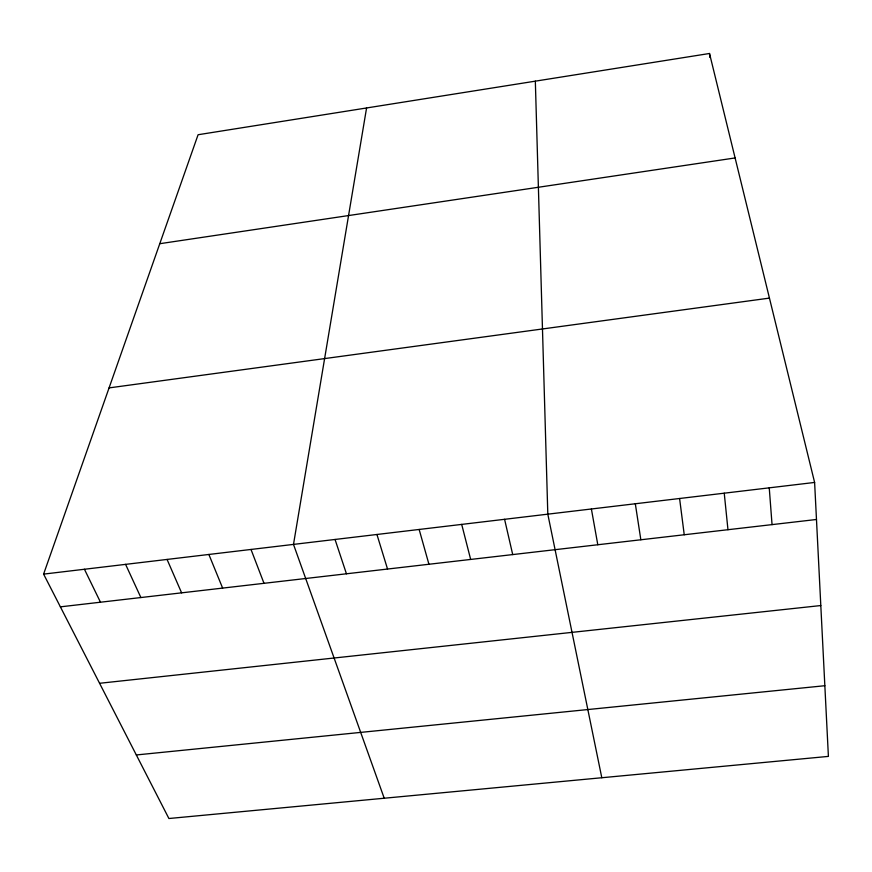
<?xml version="1.0" encoding="UTF-8"?>
<svg xmlns="http://www.w3.org/2000/svg" width="872" height="872" viewBox="0 0 872 872"><rect width="100%" height="100%" fill="white"/><g stroke="black" fill="none" stroke-linecap="round" stroke-linejoin="round"><path stroke-width="1.31" d="M366.578 107.965L293.493 544.401L384.214 798.229M43.6 574.114L198.086 134.735L709.514 53.486L814.612 482.445L828.4 756.395L168.906 818.514L43.6 574.114L814.612 482.445M159.772 243.702L735.107 157.941M109.076 387.898L769.442 298.104M60.386 606.847L816.475 519.483M99.572 683.288L820.803 605.549M136.326 754.956L824.847 685.719M84.431 569.253L100.476 602.214M125.579 564.358L140.883 597.538M167.064 559.432L181.605 592.84M208.866 554.461L222.633 588.099M251.005 549.447L263.998 583.313M335.044 539.463L346.446 573.787M376.933 534.482L387.539 569.045M419.149 529.468L428.937 564.26M461.702 524.399L470.662 559.432M504.583 519.309L512.714 554.581M601.8 777.737L547.812 514.164L535.332 81.151M591.39 508.986L597.8 544.749M635.317 503.765L640.844 539.768M679.593 498.501L684.237 534.754M724.24 493.192L727.967 529.707M709.514 53.486L709.863 57.432M769.246 487.84L772.047 524.617"/></g></svg>
